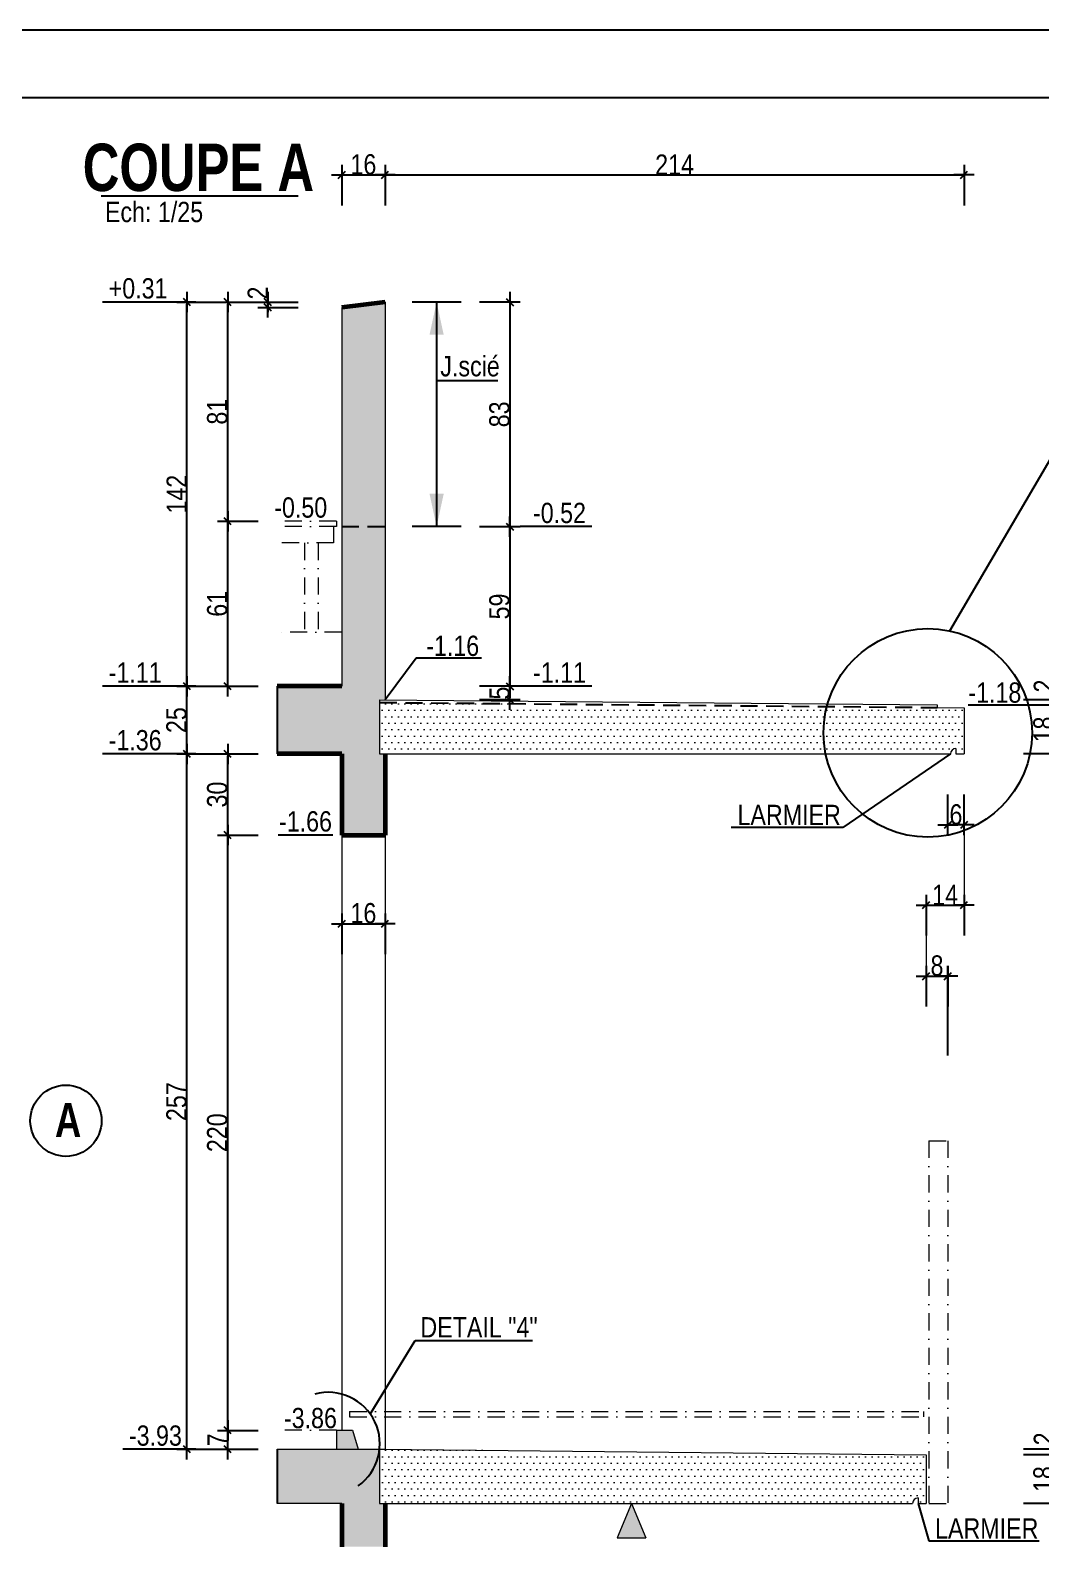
# Model space of a CAD drawing. Header units: millimetres. Extents: x 19188 to 26006, y -37354 to 0.
# Drawn here: x 22712 to 23459, y -34275 to -33154 of the extents above; entities that cross this region are included whole.
import ezdxf
from ezdxf.enums import TextEntityAlignment as Align

# ---------------------------------------------------------------- set-up
doc = ezdxf.new("R2010")
doc.units = ezdxf.units.MM
doc.linetypes.add('CACHEX2', pattern=[19.05, 12.7, -6.35])
doc.linetypes.add('TIRETPTX2', pattern=[50.8, 25.4, -12.7, 0, -12.7])
for name, color, linetype in [('01-Cad  2', 1, 'Continuous'), ('01_cote_gen', 4, 'Continuous'), ('01_linteaux', 2, 'Continuous'), ('01_murs_sup', 2, 'CACHEX2'), ('01_poch_BN', 9, 'Continuous'), ('01_texte', 230, 'Continuous'), ('AA_COTES', 2, 'Continuous')]:
    doc.layers.add(name, color=color, linetype=linetype)
doc.layers.add('01_murs_coup', color=5, linetype='Continuous', lineweight=60)
doc.layers.add('01_tram_axes', color=2, linetype='TIRETPTX2', lineweight=9)
doc.styles.add('ARIAL NA', font='ARIALN.TTF')
doc.styles.add('impact', font='impact.ttf')
doc.styles.add('STYLE2', font='ARIALN.TTF')
doc.dimstyles.new('JB25', dxfattribs={"dimscale": 0.1, "dimtxt": 150, "dimasz": 15, "dimexe": 0.1, "dimexo": 0.1, "dimgap": 0.09, "dimtad": 1, "dimdec": 1, "dimlfac": 0.5, "dimdsep": 46, "dimtxsty": 'STYLE2', "dimblk1": 'BOND_G', "dimblk2": 'BOND_D', "dimsah": 1, "dimcen": 1.5, "dimdle": 0.01, "dimse1": 1, "dimse2": 1, "dimclrd": 4, "dimclre": 2, "dimclrt": 6, "dimazin": 2, "dimtfac": 2.333333, "dimtdec": 1, "dimtix": 1, "dimtmove": 2, "dimatfit": 3, "dimldrblk": 'BOND_G', "dimfxl": 1, "dimtolj": 1, "dimtzin": 0, "dimarcsym": 0})

# ---------------------------------------------------------------- blocks, each defined once
blk = doc.blocks.new('BOND_G')
at = {"layer": 'AA_COTES', "color": 0}
for p, q in [((0, -5), (0, 15)), ((5, 0), (-5, 0)), ((1.77, 1.77), (-1.77, -1.77))]:
    blk.add_line(p, q, dxfattribs=at)
blk = doc.blocks.new('BOND_D')
at = {"layer": 'AA_COTES', "color": 0}
for p, q in [((5, 0), (-5, 0)), ((-1.77, -1.77), (1.77, 1.77)), ((0, 5), (0, -15))]:
    blk.add_line(p, q, dxfattribs=at)
blk = doc.blocks.new('*D3217')
at = {"layer": '01_cote_gen', "color": 4, "lineweight": -2, "transparency": 16777216}
blk.add_line((23468.5, -34208.4), (23468.5, -34241.4), dxfattribs=at)
at = {"layer": 'Defpoints', "color": 0, "transparency": 16777216}
for p in [(23404.2, -34206.9), (23404.2, -34242.9), (23468.5, -34242.9)]:
    blk.add_point(p, dxfattribs=at)
at = {"layer": '01_cote_gen', "color": 4, "lineweight": -2, "transparency": 16777216, "xscale": 1.5, "yscale": 1.5, "zscale": 1.5}
for name, p, rotation in [('BOND_G', (23468.5, -34206.9), 90), ('BOND_D', (23468.5, -34242.9), 270)]:
    blk.add_blockref(name, p, dxfattribs=dict(at, rotation=rotation))
at = {"layer": '01_cote_gen', "color": 6, "lineweight": 0, "transparency": 16777216, "insert": (23460.8, -34224.9), "char_height": 15, "attachment_point": 5, "rotation": 90, "style": 'STYLE2'}
blk.add_mtext('\\A1;18', dxfattribs=at)
blk = doc.blocks.new('*D3216')
at = {"layer": '01_cote_gen', "color": 4, "lineweight": -2, "transparency": 16777216}
blk.add_line((23468.5, -34204.4), (23468.5, -34205.4), dxfattribs=at)
at = {"layer": 'Defpoints', "color": 0, "transparency": 16777216}
for p in [(23000.2, -34202.9), (23404.2, -34206.9), (23468.5, -34206.9)]:
    blk.add_point(p, dxfattribs=at)
at = {"layer": '01_cote_gen', "color": 4, "lineweight": -2, "transparency": 16777216, "xscale": 1.5, "yscale": 1.5, "zscale": 1.5}
for name, p, rotation in [('BOND_G', (23468.5, -34202.9), 90), ('BOND_D', (23468.5, -34206.9), 270)]:
    blk.add_blockref(name, p, dxfattribs=dict(at, rotation=rotation))
at = {"layer": '01_cote_gen', "color": 6, "lineweight": 0, "transparency": 16777216, "insert": (23461, -34195.2), "char_height": 15, "attachment_point": 5, "rotation": 90, "style": 'STYLE2'}
blk.add_mtext('\\A1;2', dxfattribs=at)
blk = doc.blocks.new('*D3218')
at = {"layer": '01_cote_gen', "color": 4, "lineweight": -2, "ltscale": 0.1, "transparency": 16777216}
blk.add_line((22857.7, -34187.4), (22857.7, -33750.4), dxfattribs=at)
at = {"layer": 'Defpoints', "color": 0, "ltscale": 0.1, "transparency": 16777216}
for p in [(22857.7, -33748.9), (22927.2, -33748.9), (22880.2, -34188.9)]:
    blk.add_point(p, dxfattribs=at)
at = {"layer": '01_cote_gen', "color": 4, "lineweight": -2, "ltscale": 0.1, "transparency": 16777216, "xscale": 1.5, "yscale": 1.5, "zscale": 1.5}
for name, p, rotation in [('BOND_D', (22857.7, -33748.9), 90), ('BOND_G', (22857.7, -34188.9), 270)]:
    blk.add_blockref(name, p, dxfattribs=dict(at, rotation=rotation))
at = {"layer": '01_cote_gen', "color": 6, "ltscale": 0.1, "transparency": 16777216, "insert": (22850, -33968.9), "char_height": 15, "attachment_point": 5, "rotation": 90, "style": 'STYLE2'}
blk.add_mtext('\\A1;220', dxfattribs=at)
blk = doc.blocks.new('*D3219')
at = {"layer": '01_cote_gen', "color": 4, "lineweight": -2, "ltscale": 0.1, "transparency": 16777216}
blk.add_line((22857.7, -33747.4), (22857.7, -33690.4), dxfattribs=at)
at = {"layer": 'Defpoints', "color": 0, "ltscale": 0.1, "transparency": 16777216}
for p in [(22857.7, -33688.9), (22927.2, -33688.9), (22927.2, -33748.9)]:
    blk.add_point(p, dxfattribs=at)
at = {"layer": '01_cote_gen', "color": 4, "lineweight": -2, "ltscale": 0.1, "transparency": 16777216, "xscale": 1.5, "yscale": 1.5, "zscale": 1.5}
for name, p, rotation in [('BOND_D', (22857.7, -33688.9), 90), ('BOND_G', (22857.7, -33748.9), 270)]:
    blk.add_blockref(name, p, dxfattribs=dict(at, rotation=rotation))
at = {"layer": '01_cote_gen', "color": 6, "ltscale": 0.1, "transparency": 16777216, "insert": (22850, -33718.9), "char_height": 15, "attachment_point": 5, "rotation": 90, "style": 'STYLE2'}
blk.add_mtext('\\A1;30', dxfattribs=at)
blk = doc.blocks.new('*D3220')
at = {"layer": '01_cote_gen', "color": 4, "lineweight": -2, "ltscale": 0.1, "transparency": 16777216}
blk.add_line((22827.6, -33687.4), (22827.6, -33640.4), dxfattribs=at)
at = {"layer": 'Defpoints', "color": 0, "ltscale": 0.1, "transparency": 16777216}
for p in [(22827.6, -33638.9), (22887.9, -33638.9), (22895.1, -33688.9)]:
    blk.add_point(p, dxfattribs=at)
at = {"layer": '01_cote_gen', "color": 4, "lineweight": -2, "ltscale": 0.1, "transparency": 16777216, "xscale": 1.5, "yscale": 1.5, "zscale": 1.5}
for name, p, rotation in [('BOND_D', (22827.6, -33638.9), 90), ('BOND_G', (22827.6, -33688.9), 270)]:
    blk.add_blockref(name, p, dxfattribs=dict(at, rotation=rotation))
at = {"layer": '01_cote_gen', "color": 6, "ltscale": 0.1, "transparency": 16777216, "insert": (22819.9, -33663.9), "char_height": 15, "attachment_point": 5, "rotation": 90, "style": 'STYLE2'}
blk.add_mtext('\\A1;25', dxfattribs=at)
blk = doc.blocks.new('*D3221')
at = {"layer": '01_cote_gen', "color": 4, "lineweight": -2, "ltscale": 0.1, "transparency": 16777216}
blk.add_line((22943.5, -33814.4), (22972.5, -33814.4), dxfattribs=at)
at = {"layer": 'Defpoints', "color": 0, "ltscale": 0.1, "transparency": 16777216}
for p in [(22974, -33814.4), (22942, -33831.3), (22974, -33831.3)]:
    blk.add_point(p, dxfattribs=at)
at = {"layer": '01_cote_gen', "color": 4, "lineweight": -2, "ltscale": 0.1, "transparency": 16777216, "xscale": 1.5, "yscale": 1.5, "zscale": 1.5, "rotation": 180}
blk.add_blockref('BOND_G', (22942, -33814.4), dxfattribs=at)
at = {"layer": '01_cote_gen', "color": 4, "lineweight": -2, "ltscale": 0.1, "transparency": 16777216, "xscale": 1.5, "yscale": 1.5, "zscale": 1.5}
blk.add_blockref('BOND_D', (22974, -33814.4), dxfattribs=at)
at = {"layer": '01_cote_gen', "color": 6, "ltscale": 0.1, "transparency": 16777216, "insert": (22958, -33806.7), "char_height": 15, "attachment_point": 5, "style": 'STYLE2'}
blk.add_mtext('\\A1;16', dxfattribs=at)
blk = doc.blocks.new('*D3222')
at = {"layer": '01_cote_gen', "color": 4, "lineweight": -2, "ltscale": 0.1, "transparency": 16777216}
blk.add_line((22827.6, -34201.4), (22827.6, -33690.4), dxfattribs=at)
at = {"layer": 'Defpoints', "color": 0, "ltscale": 0.1, "transparency": 16777216}
for p in [(22827.6, -33688.9), (22835.1, -33688.9), (22880.2, -34202.9)]:
    blk.add_point(p, dxfattribs=at)
at = {"layer": '01_cote_gen', "color": 4, "lineweight": -2, "ltscale": 0.1, "transparency": 16777216, "xscale": 1.5, "yscale": 1.5, "zscale": 1.5}
for name, p, rotation in [('BOND_D', (22827.6, -33688.9), 90), ('BOND_G', (22827.6, -34202.9), 270)]:
    blk.add_blockref(name, p, dxfattribs=dict(at, rotation=rotation))
at = {"layer": '01_cote_gen', "color": 6, "ltscale": 0.1, "transparency": 16777216, "insert": (22819.9, -33945.9), "char_height": 15, "attachment_point": 5, "rotation": 90, "style": 'STYLE2'}
blk.add_mtext('\\A1;257', dxfattribs=at)
blk = doc.blocks.new('*D3223')
at = {"layer": '01_cote_gen', "color": 4, "lineweight": -2, "ltscale": 0.1, "transparency": 16777216}
blk.add_line((22857.7, -34201.4), (22857.7, -34190.4), dxfattribs=at)
at = {"layer": 'Defpoints', "color": 0, "ltscale": 0.1, "transparency": 16777216}
for p in [(22857.7, -34188.9), (22880.2, -34188.9), (22879.4, -34202.9)]:
    blk.add_point(p, dxfattribs=at)
at = {"layer": '01_cote_gen', "color": 4, "lineweight": -2, "ltscale": 0.1, "transparency": 16777216, "xscale": 1.5, "yscale": 1.5, "zscale": 1.5}
for name, p, rotation in [('BOND_D', (22857.7, -34188.9), 90), ('BOND_G', (22857.7, -34202.9), 270)]:
    blk.add_blockref(name, p, dxfattribs=dict(at, rotation=rotation))
at = {"layer": '01_cote_gen', "color": 6, "ltscale": 0.1, "transparency": 16777216, "insert": (22850.2, -34195.9), "char_height": 15, "attachment_point": 5, "rotation": 90, "style": 'STYLE2'}
blk.add_mtext('\\A1;7', dxfattribs=at)
blk = doc.blocks.new('*D3227')
at = {"layer": '01_cote_gen', "color": 4, "lineweight": -2, "transparency": 16777216}
blk.add_line((23468.5, -33654.3), (23468.5, -33687.4), dxfattribs=at)
at = {"layer": 'Defpoints', "color": 0, "transparency": 16777216}
for p in [(23446, -33652.8), (23391.4, -33688.9), (23468.5, -33688.9)]:
    blk.add_point(p, dxfattribs=at)
at = {"layer": '01_cote_gen', "color": 4, "lineweight": -2, "transparency": 16777216, "xscale": 1.5, "yscale": 1.5, "zscale": 1.5}
for name, p, rotation in [('BOND_G', (23468.5, -33652.8), 90), ('BOND_D', (23468.5, -33688.9), 270)]:
    blk.add_blockref(name, p, dxfattribs=dict(at, rotation=rotation))
at = {"layer": '01_cote_gen', "color": 6, "lineweight": 0, "transparency": 16777216, "insert": (23460.8, -33670.8), "char_height": 15, "attachment_point": 5, "rotation": 90, "style": 'STYLE2'}
blk.add_mtext('\\A1;18', dxfattribs=at)
blk = doc.blocks.new('*D3233')
at = {"layer": '01_cote_gen', "color": 4, "lineweight": -2, "ltscale": 0.1, "transparency": 16777216}
blk.add_line((22827.6, -33637.4), (22827.6, -33356.4), dxfattribs=at)
at = {"layer": 'Defpoints', "color": 0, "ltscale": 0.1, "transparency": 16777216}
for p in [(22827.6, -33354.9), (22974, -33354.9), (22918.1, -33638.9)]:
    blk.add_point(p, dxfattribs=at)
at = {"layer": '01_cote_gen', "color": 4, "lineweight": -2, "ltscale": 0.1, "transparency": 16777216, "xscale": 1.5, "yscale": 1.5, "zscale": 1.5}
for name, p, rotation in [('BOND_D', (22827.6, -33354.9), 90), ('BOND_G', (22827.6, -33638.9), 270)]:
    blk.add_blockref(name, p, dxfattribs=dict(at, rotation=rotation))
at = {"layer": '01_cote_gen', "color": 6, "ltscale": 0.1, "transparency": 16777216, "insert": (22820, -33496.9), "char_height": 15, "attachment_point": 5, "rotation": 90, "style": 'STYLE2'}
blk.add_mtext('\\A1;142', dxfattribs=at)
blk = doc.blocks.new('*D3234')
at = {"layer": '01_cote_gen', "color": 4, "lineweight": -2, "ltscale": 0.1, "transparency": 16777216}
blk.add_line((22887.4, -33357.4), (22887.4, -33356.4), dxfattribs=at)
at = {"layer": 'Defpoints', "color": 0, "ltscale": 0.1, "transparency": 16777216}
for p in [(22887.4, -33354.9), (22988.9, -33354.9), (22956.9, -33358.9)]:
    blk.add_point(p, dxfattribs=at)
at = {"layer": '01_cote_gen', "color": 4, "lineweight": -2, "ltscale": 0.1, "transparency": 16777216, "xscale": 1.5, "yscale": 1.5, "zscale": 1.5}
for name, p, rotation in [('BOND_D', (22887.4, -33354.9), 90), ('BOND_G', (22887.4, -33358.9), 270)]:
    blk.add_blockref(name, p, dxfattribs=dict(at, rotation=rotation))
at = {"layer": '01_cote_gen', "color": 6, "ltscale": 0.1, "transparency": 16777216, "insert": (22879.9, -33348.2), "char_height": 15, "attachment_point": 5, "rotation": 90, "style": 'STYLE2'}
blk.add_mtext('\\A1;2', dxfattribs=at)
blk = doc.blocks.new('*D3235')
at = {"layer": '01_cote_gen', "color": 4, "lineweight": -2, "ltscale": 0.1, "transparency": 16777216}
blk.add_line((22943.5, -33260.9), (22972.5, -33260.9), dxfattribs=at)
at = {"layer": 'Defpoints', "color": 0, "ltscale": 0.1, "transparency": 16777216}
for p in [(22974, -33260.9), (22942, -33358.9), (22974, -33358.9)]:
    blk.add_point(p, dxfattribs=at)
at = {"layer": '01_cote_gen', "color": 4, "lineweight": -2, "ltscale": 0.1, "transparency": 16777216, "xscale": 1.5, "yscale": 1.5, "zscale": 1.5, "rotation": 180}
blk.add_blockref('BOND_G', (22942, -33260.9), dxfattribs=at)
at = {"layer": '01_cote_gen', "color": 4, "lineweight": -2, "ltscale": 0.1, "transparency": 16777216, "xscale": 1.5, "yscale": 1.5, "zscale": 1.5}
blk.add_blockref('BOND_D', (22974, -33260.9), dxfattribs=at)
at = {"layer": '01_cote_gen', "color": 6, "ltscale": 0.1, "transparency": 16777216, "insert": (22958, -33253.2), "char_height": 15, "attachment_point": 5, "style": 'STYLE2'}
blk.add_mtext('\\A1;16', dxfattribs=at)
blk = doc.blocks.new('*D3236')
at = {"layer": '01_cote_gen', "color": 4, "lineweight": -2, "ltscale": 0.1, "transparency": 16777216}
blk.add_line((22975.5, -33260.9), (23400.5, -33260.9), dxfattribs=at)
at = {"layer": 'Defpoints', "color": 0, "ltscale": 0.1, "transparency": 16777216}
for p in [(23402, -33260.9), (22974, -33283.4), (23402, -33671.9)]:
    blk.add_point(p, dxfattribs=at)
at = {"layer": '01_cote_gen', "color": 4, "lineweight": -2, "ltscale": 0.1, "transparency": 16777216, "xscale": 1.5, "yscale": 1.5, "zscale": 1.5, "rotation": 180}
blk.add_blockref('BOND_G', (22974, -33260.9), dxfattribs=at)
at = {"layer": '01_cote_gen', "color": 4, "lineweight": -2, "ltscale": 0.1, "transparency": 16777216, "xscale": 1.5, "yscale": 1.5, "zscale": 1.5}
blk.add_blockref('BOND_D', (23402, -33260.9), dxfattribs=at)
at = {"layer": '01_cote_gen', "color": 6, "ltscale": 0.1, "transparency": 16777216, "insert": (23188, -33253.3), "char_height": 15, "attachment_point": 5, "style": 'STYLE2'}
blk.add_mtext('\\A1;214', dxfattribs=at)
blk = doc.blocks.new('*D3237')
at = {"layer": '01_cote_gen', "color": 4, "lineweight": -2, "ltscale": 0.1, "transparency": 16777216}
blk.add_line((23375.5, -33853.1), (23388.5, -33853.1), dxfattribs=at)
at = {"layer": 'Defpoints', "color": 0, "ltscale": 0.1, "transparency": 16777216}
for p in [(23390, -33853.1), (23390, -33911.8), (23374, -34206.9)]:
    blk.add_point(p, dxfattribs=at)
at = {"layer": '01_cote_gen', "color": 4, "lineweight": -2, "ltscale": 0.1, "transparency": 16777216, "xscale": 1.5, "yscale": 1.5, "zscale": 1.5, "rotation": 180}
blk.add_blockref('BOND_G', (23374, -33853.1), dxfattribs=at)
at = {"layer": '01_cote_gen', "color": 4, "lineweight": -2, "ltscale": 0.1, "transparency": 16777216, "xscale": 1.5, "yscale": 1.5, "zscale": 1.5}
blk.add_blockref('BOND_D', (23390, -33853.1), dxfattribs=at)
at = {"layer": '01_cote_gen', "color": 6, "ltscale": 0.1, "transparency": 16777216, "insert": (23382, -33845.4), "char_height": 15, "attachment_point": 5, "style": 'STYLE2'}
blk.add_mtext('\\A1;8', dxfattribs=at)
blk = doc.blocks.new('*D3238')
at = {"layer": '01_cote_gen', "color": 4, "lineweight": -2, "ltscale": 0.1, "transparency": 16777216}
blk.add_line((23400.5, -33741.4), (23391.5, -33741.4), dxfattribs=at)
at = {"layer": 'Defpoints', "color": 0, "ltscale": 0.1, "transparency": 16777216}
for p in [(23402, -33597.4), (23390, -33741.4), (23390, -33742.7)]:
    blk.add_point(p, dxfattribs=at)
at = {"layer": '01_cote_gen', "color": 4, "lineweight": -2, "ltscale": 0.1, "transparency": 16777216, "xscale": 1.5, "yscale": 1.5, "zscale": 1.5, "rotation": 180}
blk.add_blockref('BOND_D', (23390, -33741.4), dxfattribs=at)
at = {"layer": '01_cote_gen', "color": 4, "lineweight": -2, "ltscale": 0.1, "transparency": 16777216, "xscale": 1.5, "yscale": 1.5, "zscale": 1.5}
blk.add_blockref('BOND_G', (23402, -33741.4), dxfattribs=at)
at = {"layer": '01_cote_gen', "color": 6, "ltscale": 0.1, "transparency": 16777216, "insert": (23396, -33733.7), "char_height": 15, "attachment_point": 5, "style": 'STYLE2'}
blk.add_mtext('\\A1;6', dxfattribs=at)
blk = doc.blocks.new('*D3239')
at = {"layer": '01_cote_gen', "color": 4, "lineweight": -2, "ltscale": 0.1, "transparency": 16777216}
blk.add_line((23375.5, -33800.6), (23400.5, -33800.6), dxfattribs=at)
at = {"layer": 'Defpoints', "color": 0, "ltscale": 0.1, "transparency": 16777216}
for p in [(23402, -33762.8), (23402, -33800.6), (23374, -33845.6)]:
    blk.add_point(p, dxfattribs=at)
at = {"layer": '01_cote_gen', "color": 4, "lineweight": -2, "ltscale": 0.1, "transparency": 16777216, "xscale": 1.5, "yscale": 1.5, "zscale": 1.5, "rotation": 180}
blk.add_blockref('BOND_G', (23374, -33800.6), dxfattribs=at)
at = {"layer": '01_cote_gen', "color": 4, "lineweight": -2, "ltscale": 0.1, "transparency": 16777216, "xscale": 1.5, "yscale": 1.5, "zscale": 1.5}
blk.add_blockref('BOND_D', (23402, -33800.6), dxfattribs=at)
at = {"layer": '01_cote_gen', "color": 6, "ltscale": 0.1, "transparency": 16777216, "insert": (23388, -33793.1), "char_height": 15, "attachment_point": 5, "style": 'STYLE2'}
blk.add_mtext('\\A1;14', dxfattribs=at)
blk = doc.blocks.new('*D3240')
at = {"layer": '01_cote_gen', "color": 4, "lineweight": -2, "ltscale": 0.1, "transparency": 16777216}
blk.add_line((23468.5, -33650.4), (23468.5, -33651.3), dxfattribs=at)
at = {"layer": 'Defpoints', "color": 0, "ltscale": 0.1, "transparency": 16777216}
for p in [(23468.5, -33652.8), (23476, -33652.8), (23476.2, -33648.9)]:
    blk.add_point(p, dxfattribs=at)
at = {"layer": '01_cote_gen', "color": 4, "lineweight": -2, "ltscale": 0.1, "transparency": 16777216, "xscale": 1.5, "yscale": 1.5, "zscale": 1.5}
for name, p, rotation in [('BOND_G', (23468.5, -33648.9), 90), ('BOND_D', (23468.5, -33652.8), 270)]:
    blk.add_blockref(name, p, dxfattribs=dict(at, rotation=rotation))
at = {"layer": '01_cote_gen', "color": 6, "ltscale": 0.1, "transparency": 16777216, "insert": (23461, -33638.7), "char_height": 15, "attachment_point": 5, "rotation": 90, "style": 'STYLE2'}
blk.add_mtext('\\A1;2', dxfattribs=at)
blk = doc.blocks.new('*D3241')
at = {"layer": '01_cote_gen', "color": 4, "lineweight": -2, "ltscale": 0.1, "transparency": 16777216}
blk.add_line((23066.3, -33356.4), (23066.3, -33519.4), dxfattribs=at)
at = {"layer": 'Defpoints', "color": 0, "ltscale": 0.1, "transparency": 16777216}
for p in [(22974, -33354.9), (22974, -33520.9), (23066.3, -33520.9)]:
    blk.add_point(p, dxfattribs=at)
at = {"layer": '01_cote_gen', "color": 4, "lineweight": -2, "ltscale": 0.1, "transparency": 16777216, "xscale": 1.5, "yscale": 1.5, "zscale": 1.5}
for name, p, rotation in [('BOND_G', (23066.3, -33354.9), 90), ('BOND_D', (23066.3, -33520.9), 270)]:
    blk.add_blockref(name, p, dxfattribs=dict(at, rotation=rotation))
at = {"layer": '01_cote_gen', "color": 6, "ltscale": 0.1, "transparency": 16777216, "insert": (23058.6, -33437.9), "char_height": 15, "attachment_point": 5, "rotation": 90, "style": 'STYLE2'}
blk.add_mtext('\\A1;83', dxfattribs=at)
blk = doc.blocks.new('*D3242')
at = {"layer": '01_cote_gen', "color": 4, "lineweight": -2, "ltscale": 0.1, "transparency": 16777216}
blk.add_line((23066.3, -33522.4), (23066.3, -33637.4), dxfattribs=at)
at = {"layer": 'Defpoints', "color": 0, "ltscale": 0.1, "transparency": 16777216}
for p in [(22974, -33520.9), (22942, -33638.9), (23066.3, -33638.9)]:
    blk.add_point(p, dxfattribs=at)
at = {"layer": '01_cote_gen', "color": 4, "lineweight": -2, "ltscale": 0.1, "transparency": 16777216, "xscale": 1.5, "yscale": 1.5, "zscale": 1.5}
for name, p, rotation in [('BOND_G', (23066.3, -33520.9), 90), ('BOND_D', (23066.3, -33638.9), 270)]:
    blk.add_blockref(name, p, dxfattribs=dict(at, rotation=rotation))
at = {"layer": '01_cote_gen', "color": 6, "ltscale": 0.1, "transparency": 16777216, "insert": (23058.6, -33579.9), "char_height": 15, "attachment_point": 5, "rotation": 90, "style": 'STYLE2'}
blk.add_mtext('\\A1;59', dxfattribs=at)
blk = doc.blocks.new('*D3243')
at = {"layer": '01_cote_gen', "color": 4, "lineweight": -2, "ltscale": 0.1, "transparency": 16777216}
blk.add_line((22857.7, -33637.4), (22857.7, -33518.4), dxfattribs=at)
at = {"layer": 'Defpoints', "color": 0, "ltscale": 0.1, "transparency": 16777216}
for p in [(22857.7, -33516.9), (22907.7, -33516.9), (22907.7, -33638.9)]:
    blk.add_point(p, dxfattribs=at)
at = {"layer": '01_cote_gen', "color": 4, "lineweight": -2, "ltscale": 0.1, "transparency": 16777216, "xscale": 1.5, "yscale": 1.5, "zscale": 1.5}
for name, p, rotation in [('BOND_D', (22857.7, -33516.9), 90), ('BOND_G', (22857.7, -33638.9), 270)]:
    blk.add_blockref(name, p, dxfattribs=dict(at, rotation=rotation))
at = {"layer": '01_cote_gen', "color": 6, "ltscale": 0.1, "transparency": 16777216, "insert": (22850, -33577.9), "char_height": 15, "attachment_point": 5, "rotation": 90, "style": 'STYLE2'}
blk.add_mtext('\\A1;61', dxfattribs=at)
blk = doc.blocks.new('*D3244')
at = {"layer": '01_cote_gen', "color": 4, "lineweight": -2, "ltscale": 0.1, "transparency": 16777216}
blk.add_line((22857.7, -33515.4), (22857.7, -33356.4), dxfattribs=at)
at = {"layer": 'Defpoints', "color": 0, "ltscale": 0.1, "transparency": 16777216}
for p in [(22850.1, -33354.9), (22857.7, -33354.9), (22865.2, -33516.9)]:
    blk.add_point(p, dxfattribs=at)
at = {"layer": '01_cote_gen', "color": 4, "lineweight": -2, "ltscale": 0.1, "transparency": 16777216, "xscale": 1.5, "yscale": 1.5, "zscale": 1.5}
for name, p, rotation in [('BOND_D', (22857.7, -33354.9), 90), ('BOND_G', (22857.7, -33516.9), 270)]:
    blk.add_blockref(name, p, dxfattribs=dict(at, rotation=rotation))
at = {"layer": '01_cote_gen', "color": 6, "ltscale": 0.1, "transparency": 16777216, "insert": (22850, -33435.9), "char_height": 15, "attachment_point": 5, "rotation": 90, "style": 'STYLE2'}
blk.add_mtext('\\A1;81', dxfattribs=at)
blk = doc.blocks.new('*D3245')
at = {"layer": '01_cote_gen', "color": 4, "lineweight": -2, "ltscale": 0.1, "transparency": 16777216}
blk.add_line((23066.3, -33640.4), (23066.3, -33647.4), dxfattribs=at)
at = {"layer": 'Defpoints', "color": 0, "ltscale": 0.1, "transparency": 16777216}
for p in [(22972, -33638.9), (23004, -33648.9), (23066.3, -33648.9)]:
    blk.add_point(p, dxfattribs=at)
at = {"layer": '01_cote_gen', "color": 4, "lineweight": -2, "ltscale": 0.1, "transparency": 16777216, "xscale": 1.5, "yscale": 1.5, "zscale": 1.5}
for name, p, rotation in [('BOND_G', (23066.3, -33638.9), 90), ('BOND_D', (23066.3, -33648.9), 270)]:
    blk.add_blockref(name, p, dxfattribs=dict(at, rotation=rotation))
at = {"layer": '01_cote_gen', "color": 6, "ltscale": 0.1, "transparency": 16777216, "insert": (23058.7, -33643.9), "char_height": 15, "attachment_point": 5, "rotation": 90, "style": 'STYLE2'}
blk.add_mtext('\\A1;5', dxfattribs=at)

msp = doc.modelspace()

# ---------------------------------------------------------------- hatches: boundary and pattern name
at = {"layer": '01_poch_BN', "ltscale": 0.1}
h = msp.add_hatch(color=256, dxfattribs=at)
h.dxf.hatch_style = 1
h.paths.add_polyline_path([(22974.01, -33520.85), (22942.01, -33520.85), (22942.01, -33638.85), (22894.24, -33638.85), (22894.24, -33688.85), (22942.01, -33688.85), (22942.01, -33748.85), (22974.01, -33748.85), (22974.01, -33688.85), (22970.01, -33688.85), (22970.01, -33648.85), (22974.01, -33648.89)])
h.paths.add_polyline_path([(22974.01, -33354.85), (22942.01, -33358.85), (22942.01, -33520.85), (22974.01, -33520.85)])
h = msp.add_hatch(color=256, dxfattribs=at)
h.dxf.hatch_style = 1
h.paths.add_polyline_path([(22974.01, -34242.85), (22970.01, -34242.85), (22970.01, -34202.85), (22894.24, -34202.85), (22894.24, -34242.85), (22942.01, -34242.85), (22942.01, -34274.85), (22974.01, -34274.85)])
h.paths.add_polyline_path([(22950.01, -34188.85), (22938.01, -34188.85), (22938.01, -34202.85), (22954.01, -34202.85)])
at = {"layer": '01_tram_axes', "ltscale": 0.5}
h = msp.add_hatch(dxfattribs=at)
h.set_pattern_fill('DOTS', color=256, scale=3)
h.paths.add_polyline_path([(23300.58, -33653.83), (22970.01, -33650.85), (22970.01, -33688.85), (23299.67, -33688.85, -0.0508495), (23298.08, -33673.3, -0.0638988)])
h.paths.add_polyline_path([(23402.01, -33654.85), (23382.01, -33654.57), (23300.58, -33653.83, 0.0638988), (23298.08, -33673.3, 0.0508495), (23299.67, -33688.85), (23392.01, -33688.85, -0.4142136), (23396.01, -33684.85), (23396.01, -33688.85), (23402.01, -33688.85)])
h = msp.add_hatch(dxfattribs=at)
h.set_pattern_fill('DOTS', color=256, scale=3)
h.set_pattern_definition([(0, (-842.8696, -10343.507), (2.38125, 4.7625), [0, -4.7625])])
h.paths.add_polyline_path([(23374.01, -34206.85), (22970.01, -34202.85), (22970.01, -34242.85), (23364.01, -34242.85, -0.4142136), (23368.01, -34238.85), (23368.01, -34242.85), (23374.01, -34242.85)])

# ---------------------------------------------------------------- linework, layer by layer
at = {"layer": '01-Cad  2'}
for p, q in [((26006.21, -33154.02), (19187.71, -33154.02)), ((25956.21, -33204.02), (19237.71, -33204.02))]:
    msp.add_line(p, q, dxfattribs=at)
at = {"layer": '01_cote_gen', "lineweight": 0}
for p, q in [((23402.01, -33748.9), (23402.01, -33793.09)), ((23374.01, -33823.09), (23374.01, -33845.57))]:
    msp.add_line(p, q, dxfattribs=at)
at = {"layer": '01_cote_gen', "ltscale": 0.1}
msp.add_line((23390.01, -33911.77), (23390.01, -33845.57), dxfattribs=at)
at = {"layer": '01_linteaux', "lineweight": 0}
for p, q in [((22942.01, -33748.85), (22942.01, -34188.85)), ((22974.01, -33748.85), (22974.01, -34202.85)), ((23156.14, -34242.85), (23145.49, -34268.35)), ((23156.14, -34242.85), (23166.79, -34268.35)), ((23145.49, -34268.35), (23166.79, -34268.35))]:
    msp.add_line(p, q, dxfattribs=at)
msp.add_solid([(23156.14, -34242.85), (23145.49, -34268.35), (23166.79, -34268.35)], dxfattribs=at)
at = {"layer": '01_murs_coup'}
for p, q in [((22974.01, -33354.85), (22942.01, -33358.85)), ((22942.01, -33638.85), (22894.24, -33638.85)), ((22942.01, -33688.85), (22894.24, -33688.85)), ((22942.01, -33688.85), (22942.01, -33748.85)), ((22974.01, -33688.85), (22974.01, -33748.85)), ((22942.01, -33748.85), (22974.01, -33748.85)), ((22942.01, -34242.85), (22942.01, -34274.85)), ((22974.01, -34242.85), (22974.01, -34274.85))]:
    msp.add_line(p, q, dxfattribs=at)
at = {"layer": '01_murs_coup', "linetype": 'Continuous', "lineweight": 0}
for p, q in [((22974.01, -33354.85), (22974.01, -33648.89)), ((22942.01, -33358.85), (22942.01, -33638.85)), ((22970.01, -33648.85), (22970.01, -33688.85)), ((22970.01, -33648.85), (23382.01, -33652.57)), ((23382.01, -33652.57), (23382.01, -33654.57)), ((23382.01, -33654.57), (23402.01, -33654.85)), ((23402.01, -33654.85), (23402.01, -33688.85)), ((22970.01, -33688.85), (23392.01, -33688.85)), ((23396.01, -33684.85), (23396.01, -33688.85)), ((23396.01, -33688.85), (23402.01, -33688.85)), ((22938.01, -34188.85), (22950.01, -34188.85)), ((22938.01, -34188.85), (22938.01, -34202.85)), ((22950.01, -34188.85), (22954.01, -34202.85)), ((22894.24, -34202.85), (22970.01, -34202.85)), ((22970.01, -34202.85), (22974.01, -34202.85)), ((22970.01, -34202.85), (22970.01, -34242.85)), ((22970.01, -34202.85), (23374.01, -34206.85)), ((23374.01, -34206.85), (23374.01, -34242.85)), ((23368.01, -34238.85), (23368.01, -34242.85)), ((22942.01, -34242.85), (22894.24, -34242.85)), ((22970.01, -34242.85), (23364.01, -34242.85)), ((23368.01, -34242.85), (23374.01, -34242.85))]:
    msp.add_line(p, q, dxfattribs=at)
for centre in [(23396.01, -33688.85), (23368.01, -34242.85)]:
    msp.add_arc(centre, 4, 90, 180, dxfattribs=at)
at = {"layer": '01_murs_sup'}
for p, q in [((22942.01, -33520.85), (22974.01, -33520.85)), ((22970.01, -33650.85), (23382.01, -33654.57))]:
    msp.add_line(p, q, dxfattribs=at)
at = {"layer": '01_poch_BN', "ltscale": 0.1}
for p, q in [((22894.24, -33638.85), (22894.24, -33688.85)), ((22894.24, -34202.85), (22894.24, -34242.85))]:
    msp.add_line(p, q, dxfattribs=at)
at = {"layer": '01_texte'}
for p, q in [((22764.22, -33276.38), (22909.82, -33276.38)), ((23391.51, -33597.97), (23539.53, -33344.84)), ((22834.07, -33354.85), (22765.11, -33354.85)), ((23030.16, -33354.85), (22994.08, -33354.85)), ((23012.12, -33354.85), (23012.12, -33520.85)), ((23012.12, -33412.87), (23057.31, -33412.87)), ((23030.16, -33520.85), (22994.08, -33520.85)), ((23126.94, -33520.85), (23073.8, -33520.85)), ((22997, -33618.21), (22974.01, -33648.89)), ((23045.27, -33618.21), (22997, -33618.21)), ((22834.07, -33638.85), (22765.11, -33638.85)), ((23126.94, -33638.85), (23073.8, -33638.85)), ((23446, -33652.77), (23405.05, -33652.77)), ((22834.07, -33688.85), (22765.11, -33688.85)), ((23392.01, -33688.85), (23312.45, -33743.19)), ((23312.45, -33743.19), (23229.95, -33743.19)), ((22935.39, -33748.85), (22894.99, -33748.85)), ((22963.12, -34176.85), (22996.31, -34122.37)), ((22996.31, -34122.37), (23083.03, -34122.37)), ((22834.07, -34202.85), (22780.07, -34202.85)), ((23368.01, -34242.85), (23375.98, -34270.58)), ((23375.98, -34270.58), (23457.45, -34270.58))]:
    msp.add_line(p, q, dxfattribs=at)
for centre, radius in [((23375.17, -33673.3), 77.08), ((22738.13, -33960.01), 26.34)]:
    msp.add_circle(centre, radius, dxfattribs=at)
msp.add_arc((22932.01, -34198.85), 38.11, 305.26313, 105.21393, dxfattribs=at)
for points in [[(23012.12, -33354.85), (23006.87, -33379.09), (23012.12, -33379.09)], [(23012.12, -33354.85), (23017.37, -33379.09), (23012.12, -33379.09)], [(23012.12, -33520.85), (23006.87, -33496.62), (23012.12, -33496.62)], [(23012.12, -33520.85), (23017.37, -33496.62), (23012.12, -33496.62)]]:
    msp.add_solid(points, dxfattribs=at)
at = {"layer": '01_tram_axes', "ltscale": 0.5}
for p, q in [((22938.01, -33516.85), (22894.24, -33516.85)), ((22938.01, -33520.85), (22894.24, -33520.85)), ((22936.01, -33520.85), (22936.01, -33532.85)), ((22938.01, -33516.85), (22938.01, -33520.85)), ((22936.01, -33532.85), (22894.24, -33532.85)), ((22914.44, -33532.85), (22914.44, -33598.85)), ((22924.44, -33532.85), (22924.44, -33598.85)), ((22942.01, -33598.85), (22894.24, -33598.85)), ((23376.01, -33974.85), (23390.01, -33974.85)), ((23376.01, -33974.85), (23376.01, -34242.85)), ((23390.01, -33974.85), (23390.01, -34242.85)), ((22947.79, -34174.85), (23372.01, -34174.85)), ((22947.79, -34174.85), (22947.79, -34178.85)), ((22947.79, -34178.85), (23372.01, -34178.85)), ((23372.01, -34174.85), (23372.01, -34178.85)), ((22938.01, -34188.85), (22894.24, -34188.85)), ((23376.01, -34242.85), (23390.01, -34242.85))]:
    msp.add_line(p, q, dxfattribs=at)

# ---------------------------------------------------------------- texts
at = {"layer": '01_texte', "style": 'impact'}
msp.add_text('COUPE A', height=35, dxfattribs=at).set_placement((22836.03, -33255.28), align=Align.MIDDLE)
at = {"layer": '01_texte'}
for s, style, p in [('Ech: 1/25', 'STYLE2', (22766.95, -33295.79)), ('+0.31', 'ARIAL NA', (22769.7, -33352.24)), ('J.scié', 'ARIAL NA', (23014.86, -33409.78)), ('-0.50', 'ARIAL NA', (22892.07, -33514.24)), ('-0.52', 'ARIAL NA', (23083.36, -33518.24)), ('-1.16', 'ARIAL NA', (23004.43, -33616.47)), ('-1.11', 'ARIAL NA', (22769.7, -33636.24)), ('-1.11', 'ARIAL NA', (23083.36, -33636.24)), ('-1.18', 'ARIAL NA', (23405.16, -33651.04)), ('-1.36', 'ARIAL NA', (22769.7, -33686.24)), ('-1.66', 'ARIAL NA', (22895.62, -33746.24)), ('LARMIER', 'ARIAL NA', (23234.54, -33741.49)), ('DETAIL "4"', 'ARIAL NA', (23000.12, -34120.21)), ('-3.86', 'ARIAL NA', (22899.26, -34187.28)), ('-3.93', 'ARIAL NA', (22784.66, -34200.24)), ('LARMIER', 'ARIAL NA', (23380.57, -34268.89))]:
    msp.add_text(s, height=15, dxfattribs=dict(at, style=style)).set_placement(p)
at = {"layer": '01_texte', "style": 'impact'}
msp.add_text('A', height=25, rotation=0, dxfattribs=at).set_placement((22730.03, -33971.92))

# ---------------------------------------------------------------- dimensions: what is measured, and where the dimension line sits
at = {"layer": '01_cote_gen', "ltscale": 0.1}
for base, p1, p2, picture, middle in [((22974.01, -33260.86), (22942.01, -33358.85), (22974.01, -33358.85), '*D3235', (22958.01, -33253.19)), ((23402.01, -33260.86), (22974.01, -33283.36), (23402.01, -33671.85), '*D3236', (23188.01, -33253.32)), ((23390.01, -33741.4), (23402.01, -33597.35), (23390.01, -33742.68), '*D3238', (23396.01, -33733.73)), ((23402.01, -33800.59), (23374.01, -33845.57), (23402.01, -33762.82), '*D3239', (23388.01, -33793.05)), ((22974.01, -33814.39), (22942.01, -33831.27), (22974.01, -33831.27), '*D3221', (22958.01, -33806.72)), ((23390.01, -33853.07), (23374.01, -34206.85), (23390.01, -33911.77), '*D3237', (23382.01, -33845.4))]:
    dim = msp.add_linear_dim(base=base, p1=p1, p2=p2, dimstyle='JB25', dxfattribs=at)
    dim.commit()
    dim.dimension.update_dxf_attribs({"geometry": picture, "text_midpoint": middle})
for base, p1, p2, picture, middle in [((22887.41, -33354.85), (22956.93, -33358.85), (22988.93, -33354.85), '*D3234', (22879.87, -33348.19)), ((23468.5, -33652.77), (23476.16, -33648.85), (23476, -33652.77), '*D3240', (23460.96, -33638.67))]:
    dim = msp.add_linear_dim(base=base, p1=p1, p2=p2, angle=90, dimstyle='JB25', dxfattribs=at)
    dim.commit()
    dim.dimension.update_dxf_attribs({"geometry": picture, "text_midpoint": middle, "dimtype": 160})
for base, p1, p2, picture, middle in [((22827.57, -33354.85), (22918.13, -33638.85), (22974.01, -33354.85), '*D3233', (22820.03, -33496.85)), ((22857.67, -33354.85), (22865.17, -33516.85), (22850.07, -33354.85), '*D3244', (22850, -33435.85)), ((23066.3, -33520.85), (22974.01, -33354.85), (22974.01, -33520.85), '*D3241', (23058.63, -33437.85)), ((22857.67, -33516.85), (22907.74, -33638.85), (22907.74, -33516.85), '*D3243', (22850, -33577.85)), ((23066.3, -33638.85), (22974.01, -33520.85), (22942.01, -33638.85), '*D3242', (23058.63, -33579.85)), ((22827.57, -33638.85), (22895.09, -33688.85), (22887.91, -33638.85), '*D3220', (22819.9, -33663.85)), ((23066.3, -33648.89), (22971.99, -33638.85), (23003.99, -33648.89), '*D3245', (23058.67, -33643.87)), ((22827.57, -33688.85), (22880.24, -34202.85), (22835.07, -33688.85), '*D3222', (22819.9, -33945.85)), ((22857.67, -33688.85), (22927.18, -33748.85), (22927.18, -33688.85), '*D3219', (22850, -33718.85)), ((22857.67, -33748.85), (22880.17, -34188.85), (22927.18, -33748.85), '*D3218', (22850, -33968.85)), ((22857.67, -34188.85), (22879.42, -34202.85), (22880.17, -34188.85), '*D3223', (22850.16, -34195.85))]:
    dim = msp.add_linear_dim(base=base, p1=p1, p2=p2, angle=90, dimstyle='JB25', dxfattribs=at)
    dim.commit()
    dim.dimension.update_dxf_attribs({"geometry": picture, "text_midpoint": middle})
at = {"layer": '01_cote_gen', "lineweight": 0}
for base, p1, p2, picture, middle in [((23468.5, -33688.85), (23446, -33652.77), (23391.42, -33688.85), '*D3227', (23460.83, -33670.81)), ((23468.5, -34242.85), (23404.16, -34206.85), (23404.16, -34242.85), '*D3217', (23460.83, -34224.85))]:
    dim = msp.add_linear_dim(base=base, p1=p1, p2=p2, angle=90, dimstyle='JB25', dxfattribs=at)
    dim.commit()
    dim.dimension.update_dxf_attribs({"geometry": picture, "text_midpoint": middle})
dim = msp.add_linear_dim(base=(23468.5, -34206.85), p1=(23000.16, -34202.85), p2=(23404.16, -34206.85), angle=90, dimstyle='JB25', dxfattribs=at)
dim.commit()
dim.dimension.update_dxf_attribs({"geometry": '*D3216', "text_midpoint": (23460.96, -34195.25), "dimtype": 160})

doc.saveas('drawing.dxf')
